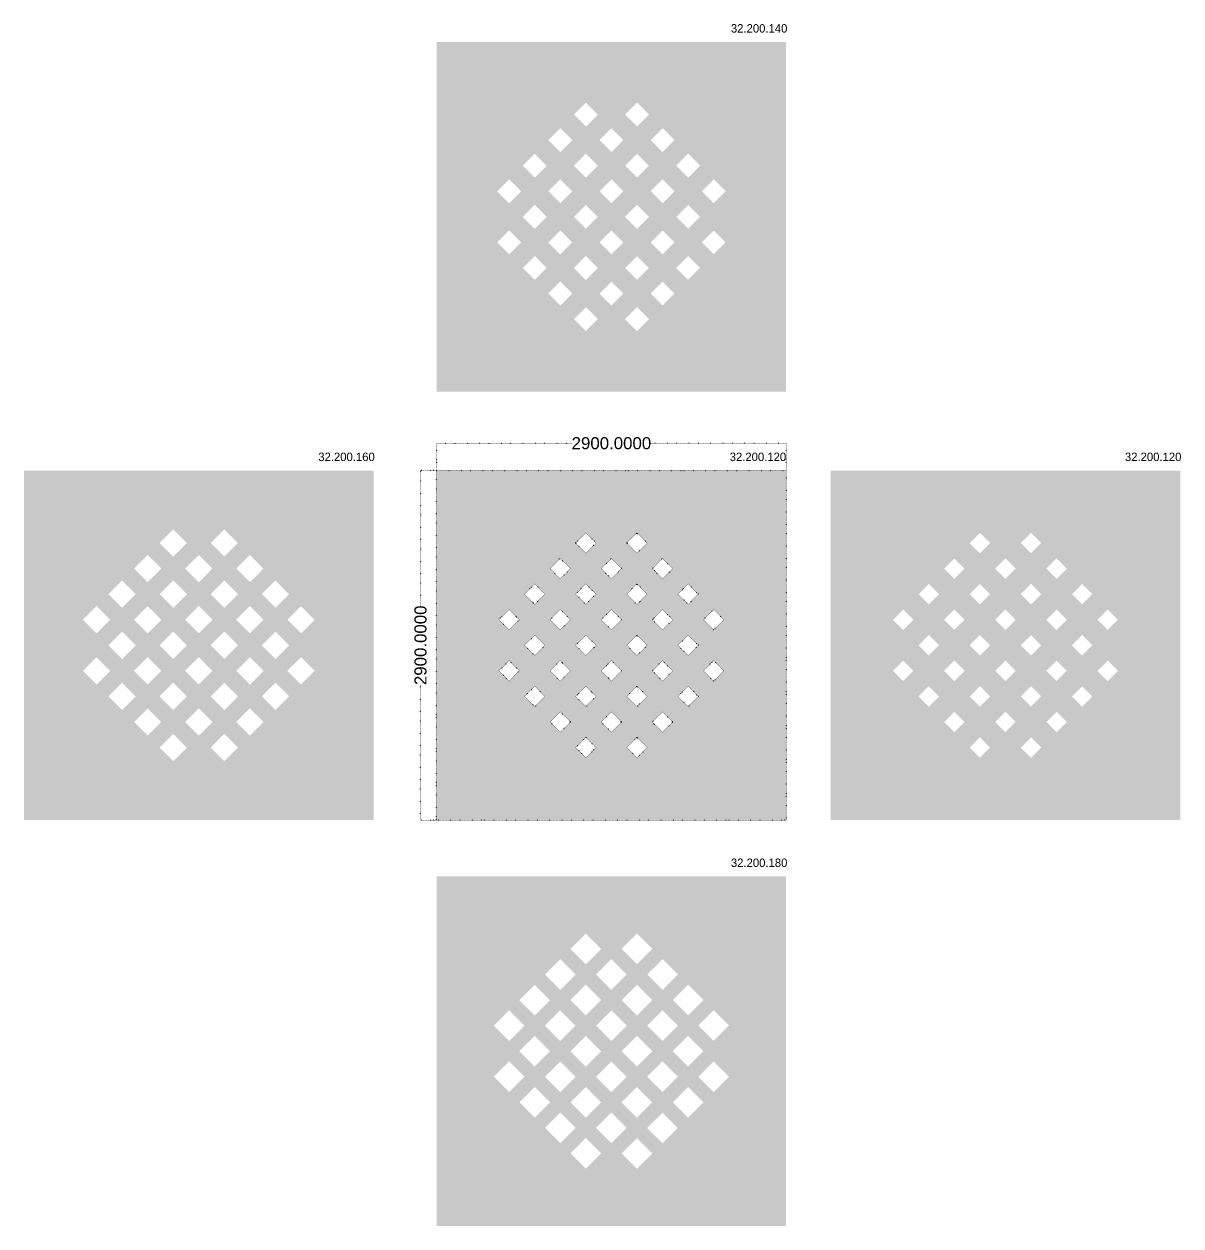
# Model space of a CAD drawing. Header units: inches. Extents: x -55000 to 163233, y -55008 to 54992.
# Drawn here: x 87732 to 97331, y -2335 to 7637 of the extents above; entities that cross this region are included whole.
import ezdxf

# ---------------------------------------------------------------- set-up
doc = ezdxf.new("R2010")
doc.units = ezdxf.units.IN
doc.header["$MEASUREMENT"] = 0
doc.linetypes.add('ACAD_ISO07W100', pattern=[3, 0, -3])
doc.layers.get('0').update_dxf_attribs({"color": 20, "linetype": 'ACAD_ISO07W100'})
doc.styles.get("Standard").update_dxf_attribs({"font": 'arial.ttf'})
doc.dimstyles.get("Standard").update_dxf_attribs({"dimtxt": 0.18, "dimasz": 0.18, "dimexe": 0.18, "dimexo": 0.0625, "dimgap": 0.09, "dimtad": 0, "dimtih": 1, "dimtoh": 1, "dimdec": 4, "dimzin": 0, "dimdsep": 46, "dimtxsty": 'Standard', "dimcen": 0.09, "dimadec": 0, "dimazin": 0, "dimtfac": 1, "dimtdec": 4, "dimtofl": 0, "dimtmove": 0, "dimatfit": 3, "dimfxl": 1, "dimtolj": 1, "dimtzin": 0, "dimarcsym": 0})

# ---------------------------------------------------------------- blocks, each defined once
blk = doc.blocks.new('*U15')
blk.add_lwpolyline([(-46, -46), (-46, 46), (46, 46), (46, -46)], close=True)
blk = doc.blocks.new('*U4')
at = {"xscale": 1.304348093418073, "yscale": 1.304348093418073, "zscale": 1.304348093418073, "rotation": 45}
blk.add_blockref('*U15', (-1060.7, 0), dxfattribs=at)
blk = doc.blocks.new('*U5')
at = {"color": 0, "linetype": 'ByBlock', "lineweight": -2, "transparency": 16777216}
for p in [(848.5, 848.5), (1272.8, 848.5), (636.4, 636.4), (1060.7, 636.4), (1484.9, 636.4), (424.3, 424.3), (848.5, 424.3), (1272.8, 424.3), (1697.1, 424.3), (212.1, 212.1), (636.4, 212.1), (1060.7, 212.1), (1484.9, 212.1), (1909.2, 212.1), (424.3, 0), (848.5, 0), (1272.8, 0), (1697.1, 0), (212.1, -212.1), (636.4, -212.1), (1060.7, -212.1), (1484.9, -212.1), (1909.2, -212.1), (424.3, -424.3), (848.5, -424.3), (1272.8, -424.3), (1697.1, -424.3), (636.4, -636.4), (1060.7, -636.4), (1484.9, -636.4), (848.5, -848.5), (1272.8, -848.5)]:
    blk.add_blockref('*U4', p, dxfattribs=at)
blk = doc.blocks.new('*D9')
at = {"color": 0, "lineweight": -2, "transparency": 16777216}
for p, q in [((91155.4, 3932.6), (91155.4, 4158.9)), ((91155.6, 4158.7), (92280.5, 4158.7)), ((94055.2, 4158.7), (92930.3, 4158.7)), ((94055.4, 3932.6), (94055.4, 4158.9))]:
    blk.add_line(p, q, dxfattribs=at)
at = {"color": 0, "transparency": 16777216}
for points in [[(91155.6, 4158.7), (91155.6, 4158.7), (91155.4, 4158.7)], [(94055.2, 4158.7), (94055.2, 4158.7), (94055.4, 4158.7)]]:
    blk.add_solid(points, dxfattribs=at)
at = {"layer": 'Defpoints', "color": 0, "transparency": 16777216}
for p in [(94055.4, 4158.7), (91155.4, 3932.5), (94055.4, 3932.5)]:
    blk.add_point(p, dxfattribs=at)
at = {"color": 0, "transparency": 16777216, "insert": (92605.4, 4158.7), "char_height": 100, "attachment_point": 5}
blk.add_mtext('\\A1;2900.0000', dxfattribs=at)
blk = doc.blocks.new('*D8')
at = {"color": 0, "lineweight": -2, "transparency": 16777216}
for p, q in [((91155.3, 3932.5), (91021.4, 3932.5)), ((91021.6, 3932.4), (91021.6, 2807.4)), ((91021.6, 1032.7), (91021.6, 2157.6)), ((91155.3, 1032.5), (91021.4, 1032.5))]:
    blk.add_line(p, q, dxfattribs=at)
at = {"color": 0, "transparency": 16777216}
for points in [[(91021.6, 3932.4), (91021.6, 3932.4), (91021.6, 3932.5)], [(91021.6, 1032.7), (91021.6, 1032.7), (91021.6, 1032.5)]]:
    blk.add_solid(points, dxfattribs=at)
at = {"layer": 'Defpoints', "color": 0, "transparency": 16777216}
for p in [(91155.4, 3932.5), (91021.6, 1032.5), (91155.4, 1032.5)]:
    blk.add_point(p, dxfattribs=at)
at = {"color": 0, "transparency": 16777216, "insert": (91021.6, 2482.5), "char_height": 100, "attachment_point": 5, "rotation": 90}
blk.add_mtext('\\A1;2900.0000', dxfattribs=at)

msp = doc.modelspace()

# ---------------------------------------------------------------- hatches: boundary and pattern name
at = {"transparency": 33554483}
h = msp.add_hatch(color=256, dxfattribs=at)
h.dxf.hatch_style = 1
h.paths.add_polyline_path([(91756.85374, 6150.62307), (91657.85879, 6249.61801), (91756.85374, 6348.61296), (91855.84869, 6249.61801)], flags=16)
h.paths.add_polyline_path([(91968.98578, 6362.7551), (91869.99083, 6461.75005), (91968.98578, 6560.745), (92067.98073, 6461.75005)], flags=16)
h.paths.add_polyline_path([(91756.85374, 5726.359), (91657.85879, 5825.35395), (91756.85374, 5924.3489), (91855.84869, 5825.35395)], flags=16)
h.paths.add_polyline_path([(91968.98578, 5938.49103), (91869.99083, 6037.48598), (91968.98578, 6136.48093), (92067.98073, 6037.48598)], flags=16)
h.paths.add_polyline_path([(92181.11781, 6150.62307), (92082.12286, 6249.61801), (92181.11781, 6348.61296), (92280.11276, 6249.61801)], flags=16)
h.paths.add_polyline_path([(92393.24984, 6362.7551), (92294.2549, 6461.75005), (92393.24984, 6560.745), (92492.24479, 6461.75005)], flags=16)
h.paths.add_polyline_path([(91968.98578, 5514.22696), (91869.99083, 5613.22191), (91968.98578, 5712.21686), (92067.98073, 5613.22191)], flags=16)
h.paths.add_polyline_path([(92181.11781, 5726.359), (92082.12286, 5825.35395), (92181.11781, 5924.3489), (92280.11276, 5825.35395)], flags=16)
h.paths.add_polyline_path([(92393.24984, 5938.49103), (92294.2549, 6037.48598), (92393.24984, 6136.48093), (92492.24479, 6037.48598)], flags=16)
h.paths.add_polyline_path([(92817.51391, 6362.7551), (92718.51896, 6461.75005), (92817.51391, 6560.745), (92916.50886, 6461.75005)], flags=16)
h.paths.add_polyline_path([(93029.64595, 6574.88713), (92930.651, 6673.88208), (93029.64595, 6772.87703), (93128.6409, 6673.88208)], flags=16)
h.paths.add_polyline_path([(92181.11781, 5302.09493), (92082.12286, 5401.08988), (92181.11781, 5500.08483), (92280.11276, 5401.08988)], flags=16)
h.paths.add_polyline_path([(92393.24984, 5514.22696), (92294.2549, 5613.22191), (92393.24984, 5712.21686), (92492.24479, 5613.22191)], flags=16)
h.paths.add_polyline_path([(92605.38188, 5726.359), (92506.38693, 5825.35395), (92605.38188, 5924.3489), (92704.37683, 5825.35395)], flags=16)
h.paths.add_polyline_path([(92817.51391, 5938.49103), (92718.51896, 6037.48598), (92817.51391, 6136.48093), (92916.50886, 6037.48598)], flags=16)
h.paths.add_polyline_path([(93029.64595, 6150.62307), (92930.651, 6249.61801), (93029.64595, 6348.61296), (93128.6409, 6249.61801)], flags=16)
h.paths.add_polyline_path([(93241.77798, 6362.7551), (93142.78303, 6461.75005), (93241.77798, 6560.745), (93340.77293, 6461.75005)], flags=16)
h.paths.add_polyline_path([(92393.24984, 5089.96289), (92294.2549, 5188.95784), (92393.24984, 5287.95279), (92492.24479, 5188.95784)], flags=16)
h.paths.add_polyline_path([(92605.38188, 5302.09493), (92506.38693, 5401.08988), (92605.38188, 5500.08483), (92704.37683, 5401.08988)], flags=16)
h.paths.add_polyline_path([(92817.51391, 5514.22696), (92718.51896, 5613.22191), (92817.51391, 5712.21686), (92916.50886, 5613.22191)], flags=16)
h.paths.add_polyline_path([(93029.64595, 5726.359), (92930.651, 5825.35395), (93029.64595, 5924.3489), (93128.6409, 5825.35395)], flags=16)
h.paths.add_polyline_path([(93241.77798, 5938.49103), (93142.78303, 6037.48598), (93241.77798, 6136.48093), (93340.77293, 6037.48598)], flags=16)
h.paths.add_polyline_path([(93453.91002, 6150.62307), (93354.91507, 6249.61801), (93453.91002, 6348.61296), (93552.90497, 6249.61801)], flags=16)
h.paths.add_polyline_path([(93029.64595, 5302.09493), (92930.651, 5401.08988), (93029.64595, 5500.08483), (93128.6409, 5401.08988)], flags=16)
h.paths.add_polyline_path([(93241.77798, 5514.22696), (93142.78303, 5613.22191), (93241.77798, 5712.21686), (93340.77293, 5613.22191)], flags=16)
h.paths.add_polyline_path([(93453.91002, 5726.359), (93354.91507, 5825.35395), (93453.91002, 5924.3489), (93552.90497, 5825.35395)], flags=16)
h.paths.add_polyline_path([(92817.51391, 5089.96289), (92718.51896, 5188.95784), (92817.51391, 5287.95279), (92916.50886, 5188.95784)], flags=16)
h.paths.add_polyline_path([(92605.38188, 6150.62307), (92506.38693, 6249.61801), (92605.38188, 6348.61296), (92704.37683, 6249.61801)], flags=16)
h.paths.add_polyline_path([(92605.38188, 6574.88713), (92506.38693, 6673.88208), (92605.38188, 6772.87703), (92704.37683, 6673.88208)], flags=16)
h.paths.add_polyline_path([(92181.11781, 6574.88713), (92082.12286, 6673.88208), (92181.11781, 6772.87703), (92280.11276, 6673.88208)], flags=16)
h.paths.add_polyline_path([(92393.24984, 6787.01917), (92294.2549, 6886.01412), (92393.24984, 6985.00907), (92492.24479, 6886.01412)], flags=16)
h.paths.add_polyline_path([(92817.51391, 6787.01917), (92718.51896, 6886.01412), (92817.51391, 6985.00907), (92916.50886, 6886.01412)], flags=16)
h.paths.add_polyline_path([(91155.38008, 4587.48761), (91155.38008, 7487.48761), (94055.38008, 7487.48761), (94055.38008, 4587.48761)])
h = msp.add_hatch(color=256, dxfattribs=at)
h.dxf.hatch_style = 1
h.paths.add_polyline_path([(88332.99903, 2581.52815), (88219.86195, 2694.66524), (88332.99903, 2807.80232), (88446.13612, 2694.66524)], flags=16)
h.paths.add_polyline_path([(88545.13107, 2793.66019), (88431.99398, 2906.79727), (88545.13107, 3019.93436), (88658.26815, 2906.79727)], flags=16)
h.paths.add_polyline_path([(88332.99903, 2157.26408), (88219.86195, 2270.40117), (88332.99903, 2383.53825), (88446.13612, 2270.40117)], flags=16)
h.paths.add_polyline_path([(88545.13107, 2369.39612), (88431.99398, 2482.5332), (88545.13107, 2595.67029), (88658.26815, 2482.5332)], flags=16)
h.paths.add_polyline_path([(88757.2631, 2581.52815), (88644.12602, 2694.66524), (88757.2631, 2807.80232), (88870.40019, 2694.66524)], flags=16)
h.paths.add_polyline_path([(88969.39514, 2793.66019), (88856.25805, 2906.79727), (88969.39514, 3019.93436), (89082.53222, 2906.79727)], flags=16)
h.paths.add_polyline_path([(88545.13107, 1945.13205), (88431.99398, 2058.26914), (88545.13107, 2171.40622), (88658.26815, 2058.26914)], flags=16)
h.paths.add_polyline_path([(88757.2631, 2157.26408), (88644.12602, 2270.40117), (88757.2631, 2383.53825), (88870.40019, 2270.40117)], flags=16)
h.paths.add_polyline_path([(88969.39514, 2369.39612), (88856.25805, 2482.5332), (88969.39514, 2595.67029), (89082.53222, 2482.5332)], flags=16)
h.paths.add_polyline_path([(89393.65921, 2793.66019), (89280.52212, 2906.79727), (89393.65921, 3019.93436), (89506.79629, 2906.79727)], flags=16)
h.paths.add_polyline_path([(89605.79124, 3005.79222), (89492.65416, 3118.92931), (89605.79124, 3232.06639), (89718.92833, 3118.92931)], flags=16)
h.paths.add_polyline_path([(88757.2631, 1733.00002), (88644.12602, 1846.1371), (88757.2631, 1959.27419), (88870.40019, 1846.1371)], flags=16)
h.paths.add_polyline_path([(88969.39514, 1945.13205), (88856.25805, 2058.26914), (88969.39514, 2171.40622), (89082.53222, 2058.26914)], flags=16)
h.paths.add_polyline_path([(89181.52717, 2157.26408), (89068.39009, 2270.40117), (89181.52717, 2383.53825), (89294.66426, 2270.40117)], flags=16)
h.paths.add_polyline_path([(89393.65921, 2369.39612), (89280.52212, 2482.5332), (89393.65921, 2595.67029), (89506.79629, 2482.5332)], flags=16)
h.paths.add_polyline_path([(89605.79124, 2581.52815), (89492.65416, 2694.66524), (89605.79124, 2807.80232), (89718.92833, 2694.66524)], flags=16)
h.paths.add_polyline_path([(89817.92327, 2793.66019), (89704.78619, 2906.79727), (89817.92327, 3019.93436), (89931.06036, 2906.79727)], flags=16)
h.paths.add_polyline_path([(88969.39514, 1520.86798), (88856.25805, 1634.00507), (88969.39514, 1747.14215), (89082.53222, 1634.00507)], flags=16)
h.paths.add_polyline_path([(89181.52717, 1733.00002), (89068.39009, 1846.1371), (89181.52717, 1959.27419), (89294.66426, 1846.1371)], flags=16)
h.paths.add_polyline_path([(89393.65921, 1945.13205), (89280.52212, 2058.26914), (89393.65921, 2171.40622), (89506.79629, 2058.26914)], flags=16)
h.paths.add_polyline_path([(89605.79124, 2157.26408), (89492.65416, 2270.40117), (89605.79124, 2383.53825), (89718.92833, 2270.40117)], flags=16)
h.paths.add_polyline_path([(89817.92327, 2369.39612), (89704.78619, 2482.5332), (89817.92327, 2595.67029), (89931.06036, 2482.5332)], flags=16)
h.paths.add_polyline_path([(90030.05531, 2581.52815), (89916.91822, 2694.66524), (90030.05531, 2807.80232), (90143.19239, 2694.66524)], flags=16)
h.paths.add_polyline_path([(89605.79124, 1733.00002), (89492.65416, 1846.1371), (89605.79124, 1959.27419), (89718.92833, 1846.1371)], flags=16)
h.paths.add_polyline_path([(89817.92327, 1945.13205), (89704.78619, 2058.26914), (89817.92327, 2171.40622), (89931.06036, 2058.26914)], flags=16)
h.paths.add_polyline_path([(90030.05531, 2157.26408), (89916.91822, 2270.40117), (90030.05531, 2383.53825), (90143.19239, 2270.40117)], flags=16)
h.paths.add_polyline_path([(89393.65921, 1520.86798), (89280.52212, 1634.00507), (89393.65921, 1747.14215), (89506.79629, 1634.00507)], flags=16)
h.paths.add_polyline_path([(89181.52717, 2581.52815), (89068.39009, 2694.66524), (89181.52717, 2807.80232), (89294.66426, 2694.66524)], flags=16)
h.paths.add_polyline_path([(89181.52717, 3005.79222), (89068.39009, 3118.92931), (89181.52717, 3232.06639), (89294.66426, 3118.92931)], flags=16)
h.paths.add_polyline_path([(88757.2631, 3005.79222), (88644.12602, 3118.92931), (88757.2631, 3232.06639), (88870.40019, 3118.92931)], flags=16)
h.paths.add_polyline_path([(88969.39514, 3217.92426), (88856.25805, 3331.06134), (88969.39514, 3444.19843), (89082.53222, 3331.06134)], flags=16)
h.paths.add_polyline_path([(89393.65921, 3217.92426), (89280.52212, 3331.06134), (89393.65921, 3444.19843), (89506.79629, 3331.06134)], flags=16)
h.paths.add_polyline_path([(87731.52537, 1032.53483), (87731.52537, 3932.53483), (90631.52537, 3932.53483), (90631.52537, 1032.53483)])
h = msp.add_hatch(color=256)
h.dxf.hatch_style = 1
h.paths.add_polyline_path([(94065.38008, 3942.53483), (91145.38008, 3942.53483), (91145.38008, 1022.53483), (94065.38008, 1022.53483)], flags=17)
h.paths.add_polyline_path([(91145.38008, 1022.53483), (94065.38008, 1022.53483), (94065.38008, 3942.53483), (91145.38008, 3942.53483)], flags=17)
h.paths.add_polyline_path([(92117.47783, 2871.44219), (92181.11744, 2807.80258), (92117.47783, 2744.16297), (92053.83822, 2807.80258)], flags=0)
h.paths.add_polyline_path([(92216.47272, 2970.43708), (92280.11233, 3034.07669), (92343.75194, 2970.43708), (92280.11233, 2906.79747)], flags=0)
h.paths.add_polyline_path([(91954.84333, 2708.80769), (92018.48294, 2645.16808), (91954.84333, 2581.52847), (91891.20372, 2645.16808)], flags=0)
h.paths.add_polyline_path([(92379.10722, 3133.07158), (92442.74683, 3196.71119), (92506.38644, 3133.07158), (92442.74683, 3069.43197)], flags=0)
h.paths.add_polyline_path([(92280.11183, 2708.80819), (92343.75144, 2645.16858), (92280.11183, 2581.52897), (92216.47222, 2645.16858)], flags=0)
h.paths.add_polyline_path([(92379.10672, 2807.80308), (92442.74633, 2871.44269), (92506.38594, 2807.80308), (92442.74633, 2744.16347)], flags=0)
h.paths.add_polyline_path([(92117.47733, 2546.17369), (92181.11694, 2482.53408), (92117.47733, 2418.89447), (92053.83772, 2482.53408)], flags=0)
h.paths.add_polyline_path([(92541.74122, 2970.43758), (92605.38083, 3034.07719), (92669.02044, 2970.43758), (92605.38083, 2906.79797)], flags=0)
h.paths.add_polyline_path([(91954.84283, 2383.53919), (92018.48244, 2319.89958), (91954.84283, 2256.25997), (91891.20322, 2319.89958)], flags=0)
h.paths.add_polyline_path([(92704.37572, 3133.07208), (92768.01533, 3196.71169), (92831.65494, 3133.07208), (92768.01533, 3069.43247)], flags=0)
h.paths.add_polyline_path([(92442.74583, 2546.17419), (92506.38544, 2482.53458), (92442.74583, 2418.89497), (92379.10622, 2482.53458)], flags=0)
h.paths.add_polyline_path([(92541.74072, 2645.16908), (92605.38033, 2708.80869), (92669.01994, 2645.16908), (92605.38033, 2581.52947)], flags=0)
h.paths.add_polyline_path([(92280.11133, 2383.53969), (92343.75094, 2319.90008), (92280.11133, 2256.26047), (92216.47172, 2319.90008)], flags=0)
h.paths.add_polyline_path([(92704.37522, 2807.80358), (92768.01483, 2871.44319), (92831.65444, 2807.80358), (92768.01483, 2744.16397)], flags=0)
h.paths.add_polyline_path([(92117.47683, 2220.90519), (92181.11644, 2157.26558), (92117.47683, 2093.62597), (92053.83722, 2157.26558)], flags=0)
h.paths.add_polyline_path([(92867.00972, 2970.43808), (92930.64933, 3034.07769), (92994.28894, 2970.43808), (92930.64933, 2906.79847)], flags=0)
h.paths.add_polyline_path([(92605.37983, 2383.54019), (92669.01944, 2319.90058), (92605.37983, 2256.26097), (92541.74022, 2319.90058)], flags=0)
h.paths.add_polyline_path([(92704.37472, 2482.53508), (92768.01433, 2546.17469), (92831.65394, 2482.53508), (92768.01433, 2418.89547)], flags=0)
h.paths.add_polyline_path([(92442.74533, 2220.90569), (92506.38494, 2157.26608), (92442.74533, 2093.62647), (92379.10572, 2157.26608)], flags=0)
h.paths.add_polyline_path([(92867.00922, 2645.16958), (92930.64883, 2708.80919), (92994.28844, 2645.16958), (92930.64883, 2581.52997)], flags=0)
h.paths.add_polyline_path([(92280.11083, 2058.27119), (92343.75044, 1994.63158), (92280.11083, 1930.99197), (92216.47122, 1994.63158)], flags=0)
h.paths.add_polyline_path([(93029.64372, 2807.80408), (93093.28333, 2871.44369), (93156.92294, 2807.80408), (93093.28333, 2744.16447)], flags=0)
h.paths.add_polyline_path([(92768.01383, 2220.90619), (92831.65344, 2157.26658), (92768.01383, 2093.62697), (92704.37422, 2157.26658)], flags=0)
h.paths.add_polyline_path([(92867.00872, 2319.90108), (92930.64833, 2383.54069), (92994.28794, 2319.90108), (92930.64833, 2256.26147)], flags=0)
h.paths.add_polyline_path([(92605.37933, 2058.27169), (92669.01894, 1994.63208), (92605.37933, 1930.99247), (92541.73972, 1994.63208)], flags=0)
h.paths.add_polyline_path([(93029.64322, 2482.53558), (93093.28283, 2546.17519), (93156.92244, 2482.53558), (93093.28283, 2418.89597)], flags=0)
h.paths.add_polyline_path([(92442.74483, 1895.63719), (92506.38444, 1831.99758), (92442.74483, 1768.35797), (92379.10522, 1831.99758)], flags=0)
h.paths.add_polyline_path([(93192.27772, 2645.17008), (93255.91733, 2708.80969), (93319.55694, 2645.17008), (93255.91733, 2581.53047)], flags=0)
h.paths.add_polyline_path([(92930.64783, 2058.27219), (92994.28744, 1994.63258), (92930.64783, 1930.99297), (92867.00822, 1994.63258)], flags=0)
h.paths.add_polyline_path([(93029.64272, 2157.26708), (93093.28233, 2220.90669), (93156.92194, 2157.26708), (93093.28233, 2093.62747)], flags=0)
h.paths.add_polyline_path([(92768.01333, 1895.63769), (92831.65294, 1831.99808), (92768.01333, 1768.35847), (92704.37372, 1831.99808)], flags=0)
h.paths.add_polyline_path([(93192.27722, 2319.90158), (93255.91683, 2383.54119), (93319.55644, 2319.90158), (93255.91683, 2256.26197)], flags=0)
h = msp.add_hatch(color=256)
h.dxf.hatch_style = 1
h.paths.add_polyline_path([(94065.38008, 3942.53483), (91145.38008, 3942.53483), (91145.38008, 1022.53483), (94065.38008, 1022.53483)], flags=17)
h.paths.add_polyline_path([(91145.38008, 1022.53483), (94065.38008, 1022.53483), (94065.38008, 3942.53483), (91145.38008, 3942.53483)], flags=17)
h.paths.add_polyline_path([(92117.47783, 2871.44219), (92181.11744, 2807.80258), (92117.47783, 2744.16297), (92053.83822, 2807.80258)], flags=0)
h.paths.add_polyline_path([(92216.47272, 2970.43708), (92280.11233, 3034.07669), (92343.75194, 2970.43708), (92280.11233, 2906.79747)], flags=0)
h.paths.add_polyline_path([(91954.84333, 2708.80769), (92018.48294, 2645.16808), (91954.84333, 2581.52847), (91891.20372, 2645.16808)], flags=0)
h.paths.add_polyline_path([(92379.10722, 3133.07158), (92442.74683, 3196.71119), (92506.38644, 3133.07158), (92442.74683, 3069.43197)], flags=0)
h.paths.add_polyline_path([(92280.11183, 2708.80819), (92343.75144, 2645.16858), (92280.11183, 2581.52897), (92216.47222, 2645.16858)], flags=0)
h.paths.add_polyline_path([(92379.10672, 2807.80308), (92442.74633, 2871.44269), (92506.38594, 2807.80308), (92442.74633, 2744.16347)], flags=0)
h.paths.add_polyline_path([(92117.47733, 2546.17369), (92181.11694, 2482.53408), (92117.47733, 2418.89447), (92053.83772, 2482.53408)], flags=0)
h.paths.add_polyline_path([(92541.74122, 2970.43758), (92605.38083, 3034.07719), (92669.02044, 2970.43758), (92605.38083, 2906.79797)], flags=0)
h.paths.add_polyline_path([(91954.84283, 2383.53919), (92018.48244, 2319.89958), (91954.84283, 2256.25997), (91891.20322, 2319.89958)], flags=0)
h.paths.add_polyline_path([(92704.37572, 3133.07208), (92768.01533, 3196.71169), (92831.65494, 3133.07208), (92768.01533, 3069.43247)], flags=0)
h.paths.add_polyline_path([(92442.74583, 2546.17419), (92506.38544, 2482.53458), (92442.74583, 2418.89497), (92379.10622, 2482.53458)], flags=0)
h.paths.add_polyline_path([(92541.74072, 2645.16908), (92605.38033, 2708.80869), (92669.01994, 2645.16908), (92605.38033, 2581.52947)], flags=0)
h.paths.add_polyline_path([(92280.11133, 2383.53969), (92343.75094, 2319.90008), (92280.11133, 2256.26047), (92216.47172, 2319.90008)], flags=0)
h.paths.add_polyline_path([(92704.37522, 2807.80358), (92768.01483, 2871.44319), (92831.65444, 2807.80358), (92768.01483, 2744.16397)], flags=0)
h.paths.add_polyline_path([(92117.47683, 2220.90519), (92181.11644, 2157.26558), (92117.47683, 2093.62597), (92053.83722, 2157.26558)], flags=0)
h.paths.add_polyline_path([(92867.00972, 2970.43808), (92930.64933, 3034.07769), (92994.28894, 2970.43808), (92930.64933, 2906.79847)], flags=0)
h.paths.add_polyline_path([(92605.37983, 2383.54019), (92669.01944, 2319.90058), (92605.37983, 2256.26097), (92541.74022, 2319.90058)], flags=0)
h.paths.add_polyline_path([(92704.37472, 2482.53508), (92768.01433, 2546.17469), (92831.65394, 2482.53508), (92768.01433, 2418.89547)], flags=0)
h.paths.add_polyline_path([(92442.74533, 2220.90569), (92506.38494, 2157.26608), (92442.74533, 2093.62647), (92379.10572, 2157.26608)], flags=0)
h.paths.add_polyline_path([(92867.00922, 2645.16958), (92930.64883, 2708.80919), (92994.28844, 2645.16958), (92930.64883, 2581.52997)], flags=0)
h.paths.add_polyline_path([(92280.11083, 2058.27119), (92343.75044, 1994.63158), (92280.11083, 1930.99197), (92216.47122, 1994.63158)], flags=0)
h.paths.add_polyline_path([(93029.64372, 2807.80408), (93093.28333, 2871.44369), (93156.92294, 2807.80408), (93093.28333, 2744.16447)], flags=0)
h.paths.add_polyline_path([(92768.01383, 2220.90619), (92831.65344, 2157.26658), (92768.01383, 2093.62697), (92704.37422, 2157.26658)], flags=0)
h.paths.add_polyline_path([(92867.00872, 2319.90108), (92930.64833, 2383.54069), (92994.28794, 2319.90108), (92930.64833, 2256.26147)], flags=0)
h.paths.add_polyline_path([(92605.37933, 2058.27169), (92669.01894, 1994.63208), (92605.37933, 1930.99247), (92541.73972, 1994.63208)], flags=0)
h.paths.add_polyline_path([(93029.64322, 2482.53558), (93093.28283, 2546.17519), (93156.92244, 2482.53558), (93093.28283, 2418.89597)], flags=0)
h.paths.add_polyline_path([(92442.74483, 1895.63719), (92506.38444, 1831.99758), (92442.74483, 1768.35797), (92379.10522, 1831.99758)], flags=0)
h.paths.add_polyline_path([(93192.27772, 2645.17008), (93255.91733, 2708.80969), (93319.55694, 2645.17008), (93255.91733, 2581.53047)], flags=0)
h.paths.add_polyline_path([(92930.64783, 2058.27219), (92994.28744, 1994.63258), (92930.64783, 1930.99297), (92867.00822, 1994.63258)], flags=0)
h.paths.add_polyline_path([(93029.64272, 2157.26708), (93093.28233, 2220.90669), (93156.92194, 2157.26708), (93093.28233, 2093.62747)], flags=0)
h.paths.add_polyline_path([(92768.01333, 1895.63769), (92831.65294, 1831.99808), (92768.01333, 1768.35847), (92704.37372, 1831.99808)], flags=0)
h.paths.add_polyline_path([(93192.27722, 2319.90158), (93255.91683, 2383.54119), (93319.55644, 2319.90158), (93255.91683, 2256.26197)], flags=0)
h = msp.add_hatch(color=256)
h.dxf.hatch_style = 1
h.paths.add_polyline_path([(94065.38008, 3942.53483), (91145.38008, 3942.53483), (91145.38008, 1022.53483), (94065.38008, 1022.53483)], flags=17)
h.paths.add_polyline_path([(92216.47272, 2970.43708), (92280.11233, 3034.07669), (92343.75194, 2970.43708), (92280.11233, 2906.79747)], flags=0)
h.paths.add_polyline_path([(92117.47783, 2871.44219), (92181.11744, 2807.80258), (92117.47783, 2744.16297), (92053.83822, 2807.80258)], flags=0)
h.paths.add_polyline_path([(92379.10722, 3133.07158), (92442.74683, 3196.71119), (92506.38644, 3133.07158), (92442.74683, 3069.43197)], flags=0)
h.paths.add_polyline_path([(91954.84333, 2708.80769), (92018.48294, 2645.16808), (91954.84333, 2581.52847), (91891.20372, 2645.16808)], flags=0)
h.paths.add_polyline_path([(92379.10672, 2807.80308), (92442.74633, 2871.44269), (92506.38594, 2807.80308), (92442.74633, 2744.16347)], flags=0)
h.paths.add_polyline_path([(92280.11183, 2708.80819), (92343.75144, 2645.16858), (92280.11183, 2581.52897), (92216.47222, 2645.16858)], flags=0)
h.paths.add_polyline_path([(91145.38008, 3942.53483), (91145.38008, 1022.53483), (94065.38008, 1022.53483), (94065.38008, 3942.53483)], flags=17)
h.paths.add_polyline_path([(92541.74122, 2970.43758), (92605.38083, 3034.07719), (92669.02044, 2970.43758), (92605.38083, 2906.79797)], flags=0)
h.paths.add_polyline_path([(92117.47733, 2546.17369), (92181.11694, 2482.53408), (92117.47733, 2418.89447), (92053.83772, 2482.53408)], flags=0)
h.paths.add_polyline_path([(92704.37572, 3133.07208), (92768.01533, 3196.71169), (92831.65494, 3133.07208), (92768.01533, 3069.43247)], flags=0)
h.paths.add_polyline_path([(91954.84283, 2383.53919), (92018.48244, 2319.89958), (91954.84283, 2256.25997), (91891.20322, 2319.89958)], flags=0)
h.paths.add_polyline_path([(92541.74072, 2645.16908), (92605.38033, 2708.80869), (92669.01994, 2645.16908), (92605.38033, 2581.52947)], flags=0)
h.paths.add_polyline_path([(92442.74583, 2546.17419), (92506.38544, 2482.53458), (92442.74583, 2418.89497), (92379.10622, 2482.53458)], flags=0)
h.paths.add_polyline_path([(92704.37522, 2807.80358), (92768.01483, 2871.44319), (92831.65444, 2807.80358), (92768.01483, 2744.16397)], flags=0)
h.paths.add_polyline_path([(92280.11133, 2383.53969), (92343.75094, 2319.90008), (92280.11133, 2256.26047), (92216.47172, 2319.90008)], flags=0)
h.paths.add_polyline_path([(92867.00972, 2970.43808), (92930.64933, 3034.07769), (92994.28894, 2970.43808), (92930.64933, 2906.79847)], flags=0)
h.paths.add_polyline_path([(92117.47683, 2220.90519), (92181.11644, 2157.26558), (92117.47683, 2093.62597), (92053.83722, 2157.26558)], flags=0)
h.paths.add_polyline_path([(92704.37472, 2482.53508), (92768.01433, 2546.17469), (92831.65394, 2482.53508), (92768.01433, 2418.89547)], flags=0)
h.paths.add_polyline_path([(92605.37983, 2383.54019), (92669.01944, 2319.90058), (92605.37983, 2256.26097), (92541.74022, 2319.90058)], flags=0)
h.paths.add_polyline_path([(92867.00922, 2645.16958), (92930.64883, 2708.80919), (92994.28844, 2645.16958), (92930.64883, 2581.52997)], flags=0)
h.paths.add_polyline_path([(92442.74533, 2220.90569), (92506.38494, 2157.26608), (92442.74533, 2093.62647), (92379.10572, 2157.26608)], flags=0)
h.paths.add_polyline_path([(93029.64372, 2807.80408), (93093.28333, 2871.44369), (93156.92294, 2807.80408), (93093.28333, 2744.16447)], flags=0)
h.paths.add_polyline_path([(92280.11083, 2058.27119), (92343.75044, 1994.63158), (92280.11083, 1930.99197), (92216.47122, 1994.63158)], flags=0)
h.paths.add_polyline_path([(92867.00872, 2319.90108), (92930.64833, 2383.54069), (92994.28794, 2319.90108), (92930.64833, 2256.26147)], flags=0)
h.paths.add_polyline_path([(92768.01383, 2220.90619), (92831.65344, 2157.26658), (92768.01383, 2093.62697), (92704.37422, 2157.26658)], flags=0)
h.paths.add_polyline_path([(93029.64322, 2482.53558), (93093.28283, 2546.17519), (93156.92244, 2482.53558), (93093.28283, 2418.89597)], flags=0)
h.paths.add_polyline_path([(92605.37933, 2058.27169), (92669.01894, 1994.63208), (92605.37933, 1930.99247), (92541.73972, 1994.63208)], flags=0)
h.paths.add_polyline_path([(93192.27772, 2645.17008), (93255.91733, 2708.80969), (93319.55694, 2645.17008), (93255.91733, 2581.53047)], flags=0)
h.paths.add_polyline_path([(92442.74483, 1895.63719), (92506.38444, 1831.99758), (92442.74483, 1768.35797), (92379.10522, 1831.99758)], flags=0)
h.paths.add_polyline_path([(93029.64272, 2157.26708), (93093.28233, 2220.90669), (93156.92194, 2157.26708), (93093.28233, 2093.62747)], flags=0)
h.paths.add_polyline_path([(92930.64783, 2058.27219), (92994.28744, 1994.63258), (92930.64783, 1930.99297), (92867.00822, 1994.63258)], flags=0)
h.paths.add_polyline_path([(93192.27722, 2319.90158), (93255.91683, 2383.54119), (93319.55644, 2319.90158), (93255.91683, 2256.26197)], flags=0)
h.paths.add_polyline_path([(92768.01333, 1895.63769), (92831.65294, 1831.99808), (92768.01333, 1768.35847), (92704.37372, 1831.99808)], flags=0)
h = msp.add_hatch(color=256, dxfattribs=at)
h.dxf.hatch_style = 1
h.paths.add_polyline_path([(91756.85374, 2609.81242), (91672.00093, 2694.66524), (91756.85374, 2779.51805), (91841.70656, 2694.66524)], flags=16)
h.paths.add_polyline_path([(91968.98578, 2821.94446), (91884.13296, 2906.79727), (91968.98578, 2991.65009), (92053.83859, 2906.79727)], flags=16)
h.paths.add_polyline_path([(91756.85374, 2185.54836), (91672.00093, 2270.40117), (91756.85374, 2355.25398), (91841.70656, 2270.40117)], flags=16)
h.paths.add_polyline_path([(91968.98578, 2397.68039), (91884.13296, 2482.5332), (91968.98578, 2567.38602), (92053.83859, 2482.5332)], flags=16)
h.paths.add_polyline_path([(92181.11781, 2609.81242), (92096.265, 2694.66524), (92181.11781, 2779.51805), (92265.97062, 2694.66524)], flags=16)
h.paths.add_polyline_path([(92393.24984, 2821.94446), (92308.39703, 2906.79727), (92393.24984, 2991.65009), (92478.10266, 2906.79727)], flags=16)
h.paths.add_polyline_path([(91968.98578, 1973.41632), (91884.13296, 2058.26914), (91968.98578, 2143.12195), (92053.83859, 2058.26914)], flags=16)
h.paths.add_polyline_path([(92181.11781, 2185.54836), (92096.265, 2270.40117), (92181.11781, 2355.25398), (92265.97062, 2270.40117)], flags=16)
h.paths.add_polyline_path([(92393.24984, 2397.68039), (92308.39703, 2482.5332), (92393.24984, 2567.38602), (92478.10266, 2482.5332)], flags=16)
h.paths.add_polyline_path([(92817.51391, 2821.94446), (92732.6611, 2906.79727), (92817.51391, 2991.65009), (92902.36673, 2906.79727)], flags=16)
h.paths.add_polyline_path([(92181.11781, 1761.28429), (92096.265, 1846.1371), (92181.11781, 1930.98991), (92265.97062, 1846.1371)], flags=16)
h.paths.add_polyline_path([(92393.24984, 1973.41632), (92308.39703, 2058.26914), (92393.24984, 2143.12195), (92478.10266, 2058.26914)], flags=16)
h.paths.add_polyline_path([(92605.38188, 2185.54836), (92520.52907, 2270.40117), (92605.38188, 2355.25398), (92690.23469, 2270.40117)], flags=16)
h.paths.add_polyline_path([(92817.51391, 2397.68039), (92732.6611, 2482.5332), (92817.51391, 2567.38602), (92902.36673, 2482.5332)], flags=16)
h.paths.add_polyline_path([(93029.64595, 2609.81242), (92944.79313, 2694.66524), (93029.64595, 2779.51805), (93114.49876, 2694.66524)], flags=16)
h.paths.add_polyline_path([(93241.77798, 2821.94446), (93156.92517, 2906.79727), (93241.77798, 2991.65009), (93326.6308, 2906.79727)], flags=16)
h.paths.add_polyline_path([(92393.24984, 1549.15225), (92308.39703, 1634.00507), (92393.24984, 1718.85788), (92478.10266, 1634.00507)], flags=16)
h.paths.add_polyline_path([(92605.38188, 1761.28429), (92520.52907, 1846.1371), (92605.38188, 1930.98991), (92690.23469, 1846.1371)], flags=16)
h.paths.add_polyline_path([(92817.51391, 1973.41632), (92732.6611, 2058.26914), (92817.51391, 2143.12195), (92902.36673, 2058.26914)], flags=16)
h.paths.add_polyline_path([(93029.64595, 2185.54836), (92944.79313, 2270.40117), (93029.64595, 2355.25398), (93114.49876, 2270.40117)], flags=16)
h.paths.add_polyline_path([(93241.77798, 2397.68039), (93156.92517, 2482.5332), (93241.77798, 2567.38602), (93326.6308, 2482.5332)], flags=16)
h.paths.add_polyline_path([(93453.91002, 2609.81242), (93369.0572, 2694.66524), (93453.91002, 2779.51805), (93538.76283, 2694.66524)], flags=16)
h.paths.add_polyline_path([(93029.64595, 1761.28429), (92944.79313, 1846.1371), (93029.64595, 1930.98991), (93114.49876, 1846.1371)], flags=16)
h.paths.add_polyline_path([(93241.77798, 1973.41632), (93156.92517, 2058.26914), (93241.77798, 2143.12195), (93326.6308, 2058.26914)], flags=16)
h.paths.add_polyline_path([(93453.91002, 2185.54836), (93369.0572, 2270.40117), (93453.91002, 2355.25398), (93538.76283, 2270.40117)], flags=16)
h.paths.add_polyline_path([(92817.51391, 1549.15225), (92732.6611, 1634.00507), (92817.51391, 1718.85788), (92902.36673, 1634.00507)], flags=16)
h.paths.add_polyline_path([(92605.38188, 2609.81242), (92520.52907, 2694.66524), (92605.38188, 2779.51805), (92690.23469, 2694.66524)], flags=16)
h.paths.add_polyline_path([(92605.38188, 3034.07649), (92520.52907, 3118.92931), (92605.38188, 3203.78212), (92690.23469, 3118.92931)], flags=16)
h.paths.add_polyline_path([(92181.11781, 3034.07649), (92096.265, 3118.92931), (92181.11781, 3203.78212), (92265.97062, 3118.92931)], flags=16)
h.paths.add_polyline_path([(92393.24984, 3246.20853), (92308.39703, 3331.06134), (92393.24984, 3415.91415), (92478.10266, 3331.06134)], flags=16)
h.paths.add_polyline_path([(92817.51391, 3246.20853), (92732.6611, 3331.06134), (92817.51391, 3415.91415), (92902.36673, 3331.06134)], flags=16)
h.paths.add_polyline_path([(93029.64595, 3034.07649), (92944.79313, 3118.92931), (93029.64595, 3203.78212), (93114.49876, 3118.92931)], flags=16)
h.paths.add_polyline_path([(91155.38008, 1032.53483), (91155.38008, 3932.53483), (94055.38008, 3932.53483), (94055.38008, 1032.53483)])
h = msp.add_hatch(color=256, dxfattribs=at)
h.dxf.hatch_style = 1
h.paths.add_polyline_path([(95026.44237, 2609.81242), (94941.58956, 2694.66524), (95026.44237, 2779.51805), (95111.29519, 2694.66524)], flags=16)
h.paths.add_polyline_path([(95238.57441, 2821.94446), (95153.7216, 2906.79727), (95238.57441, 2991.65009), (95323.42722, 2906.79727)], flags=16)
h.paths.add_polyline_path([(95026.44237, 2185.54836), (94941.58956, 2270.40117), (95026.44237, 2355.25398), (95111.29519, 2270.40117)], flags=16)
h.paths.add_polyline_path([(95238.57441, 2397.68039), (95153.7216, 2482.5332), (95238.57441, 2567.38602), (95323.42722, 2482.5332)], flags=16)
h.paths.add_polyline_path([(95450.70644, 2609.81242), (95365.85363, 2694.66524), (95450.70644, 2779.51805), (95535.55926, 2694.66524)], flags=16)
h.paths.add_polyline_path([(95662.83848, 2821.94446), (95577.98566, 2906.79727), (95662.83848, 2991.65009), (95747.69129, 2906.79727)], flags=16)
h.paths.add_polyline_path([(95238.57441, 1973.41632), (95153.7216, 2058.26914), (95238.57441, 2143.12195), (95323.42722, 2058.26914)], flags=16)
h.paths.add_polyline_path([(95450.70644, 2185.54836), (95365.85363, 2270.40117), (95450.70644, 2355.25398), (95535.55926, 2270.40117)], flags=16)
h.paths.add_polyline_path([(95662.83848, 2397.68039), (95577.98566, 2482.5332), (95662.83848, 2567.38602), (95747.69129, 2482.5332)], flags=16)
h.paths.add_polyline_path([(96087.10255, 2821.94446), (96002.24973, 2906.79727), (96087.10255, 2991.65009), (96171.95536, 2906.79727)], flags=16)
h.paths.add_polyline_path([(95450.70644, 1761.28429), (95365.85363, 1846.1371), (95450.70644, 1930.98991), (95535.55926, 1846.1371)], flags=16)
h.paths.add_polyline_path([(95662.83848, 1973.41632), (95577.98566, 2058.26914), (95662.83848, 2143.12195), (95747.69129, 2058.26914)], flags=16)
h.paths.add_polyline_path([(95874.97051, 2185.54836), (95790.1177, 2270.40117), (95874.97051, 2355.25398), (95959.82333, 2270.40117)], flags=16)
h.paths.add_polyline_path([(96087.10255, 2397.68039), (96002.24973, 2482.5332), (96087.10255, 2567.38602), (96171.95536, 2482.5332)], flags=16)
h.paths.add_polyline_path([(96299.23458, 2609.81242), (96214.38177, 2694.66524), (96299.23458, 2779.51805), (96384.08739, 2694.66524)], flags=16)
h.paths.add_polyline_path([(96511.36662, 2821.94446), (96426.5138, 2906.79727), (96511.36662, 2991.65009), (96596.21943, 2906.79727)], flags=16)
h.paths.add_polyline_path([(95662.83848, 1549.15225), (95577.98566, 1634.00507), (95662.83848, 1718.85788), (95747.69129, 1634.00507)], flags=16)
h.paths.add_polyline_path([(95874.97051, 1761.28429), (95790.1177, 1846.1371), (95874.97051, 1930.98991), (95959.82333, 1846.1371)], flags=16)
h.paths.add_polyline_path([(96087.10255, 1973.41632), (96002.24973, 2058.26914), (96087.10255, 2143.12195), (96171.95536, 2058.26914)], flags=16)
h.paths.add_polyline_path([(96299.23458, 2185.54836), (96214.38177, 2270.40117), (96299.23458, 2355.25398), (96384.08739, 2270.40117)], flags=16)
h.paths.add_polyline_path([(96511.36662, 2397.68039), (96426.5138, 2482.5332), (96511.36662, 2567.38602), (96596.21943, 2482.5332)], flags=16)
h.paths.add_polyline_path([(96723.49865, 2609.81242), (96638.64584, 2694.66524), (96723.49865, 2779.51805), (96808.35146, 2694.66524)], flags=16)
h.paths.add_polyline_path([(96299.23458, 1761.28429), (96214.38177, 1846.1371), (96299.23458, 1930.98991), (96384.08739, 1846.1371)], flags=16)
h.paths.add_polyline_path([(96511.36662, 1973.41632), (96426.5138, 2058.26914), (96511.36662, 2143.12195), (96596.21943, 2058.26914)], flags=16)
h.paths.add_polyline_path([(96723.49865, 2185.54836), (96638.64584, 2270.40117), (96723.49865, 2355.25398), (96808.35146, 2270.40117)], flags=16)
h.paths.add_polyline_path([(96087.10255, 1549.15225), (96002.24973, 1634.00507), (96087.10255, 1718.85788), (96171.95536, 1634.00507)], flags=16)
h.paths.add_polyline_path([(95874.97051, 2609.81242), (95790.1177, 2694.66524), (95874.97051, 2779.51805), (95959.82333, 2694.66524)], flags=16)
h.paths.add_polyline_path([(95874.97051, 3034.07649), (95790.1177, 3118.92931), (95874.97051, 3203.78212), (95959.82333, 3118.92931)], flags=16)
h.paths.add_polyline_path([(95450.70644, 3034.07649), (95365.85363, 3118.92931), (95450.70644, 3203.78212), (95535.55926, 3118.92931)], flags=16)
h.paths.add_polyline_path([(95662.83848, 3246.20853), (95577.98566, 3331.06134), (95662.83848, 3415.91415), (95747.69129, 3331.06134)], flags=16)
h.paths.add_polyline_path([(96087.10255, 3246.20853), (96002.24973, 3331.06134), (96087.10255, 3415.91415), (96171.95536, 3331.06134)], flags=16)
h.paths.add_polyline_path([(96299.23458, 3034.07649), (96214.38177, 3118.92931), (96299.23458, 3203.78212), (96384.08739, 3118.92931)], flags=16)
h.paths.add_polyline_path([(94424.96871, 1032.53483), (94424.96871, 3932.53483), (97324.96871, 3932.53483), (97324.96871, 1032.53483)])
h = msp.add_hatch(color=256, dxfattribs=at)
h.dxf.hatch_style = 1
h.paths.add_polyline_path([(91756.85374, -800.57712), (91629.57452, -673.2979), (91756.85374, -546.01867), (91884.13296, -673.2979)], flags=16)
h.paths.add_polyline_path([(91968.98578, -588.44508), (91841.70656, -461.16586), (91968.98578, -333.88664), (92096.265, -461.16586)], flags=16)
h.paths.add_polyline_path([(91756.85374, -1224.84118), (91629.57452, -1097.56196), (91756.85374, -970.28274), (91884.13296, -1097.56196)], flags=16)
h.paths.add_polyline_path([(91968.98578, -1012.70915), (91841.70656, -885.42993), (91968.98578, -758.15071), (92096.265, -885.42993)], flags=16)
h.paths.add_polyline_path([(92181.11781, -800.57712), (92053.83859, -673.2979), (92181.11781, -546.01867), (92308.39703, -673.2979)], flags=16)
h.paths.add_polyline_path([(92393.24984, -588.44508), (92265.97062, -461.16586), (92393.24984, -333.88664), (92520.52907, -461.16586)], flags=16)
h.paths.add_polyline_path([(92817.51391, -164.18101), (92690.23469, -36.90179), (92817.51391, 90.37743), (92944.79313, -36.90179)], flags=16)
h.paths.add_polyline_path([(91968.98578, -1436.97322), (91841.70656, -1309.694), (91968.98578, -1182.41478), (92096.265, -1309.694)], flags=16)
h.paths.add_polyline_path([(92181.11781, -1224.84118), (92053.83859, -1097.56196), (92181.11781, -970.28274), (92308.39703, -1097.56196)], flags=16)
h.paths.add_polyline_path([(92393.24984, -1012.70915), (92265.97062, -885.42993), (92393.24984, -758.15071), (92520.52907, -885.42993)], flags=16)
h.paths.add_polyline_path([(92817.51391, -588.44508), (92690.23469, -461.16586), (92817.51391, -333.88664), (92944.79313, -461.16586)], flags=16)
h.paths.add_polyline_path([(93029.64595, -376.31305), (92902.36673, -249.03383), (93029.64595, -121.75461), (93156.92517, -249.03383)], flags=16)
h.paths.add_polyline_path([(92181.11781, -1649.10525), (92053.83859, -1521.82603), (92181.11781, -1394.54681), (92308.39703, -1521.82603)], flags=16)
h.paths.add_polyline_path([(92393.24984, -1436.97322), (92265.97062, -1309.694), (92393.24984, -1182.41478), (92520.52907, -1309.694)], flags=16)
h.paths.add_polyline_path([(92605.38188, -1224.84118), (92478.10266, -1097.56196), (92605.38188, -970.28274), (92732.6611, -1097.56196)], flags=16)
h.paths.add_polyline_path([(92817.51391, -1012.70915), (92690.23469, -885.42993), (92817.51391, -758.15071), (92944.79313, -885.42993)], flags=16)
h.paths.add_polyline_path([(93029.64595, -800.57712), (92902.36673, -673.2979), (93029.64595, -546.01867), (93156.92517, -673.2979)], flags=16)
h.paths.add_polyline_path([(93241.77798, -588.44508), (93114.49876, -461.16586), (93241.77798, -333.88664), (93369.0572, -461.16586)], flags=16)
h.paths.add_polyline_path([(92393.24984, -1861.23729), (92265.97062, -1733.95807), (92393.24984, -1606.67885), (92520.52907, -1733.95807)], flags=16)
h.paths.add_polyline_path([(92605.38188, -1649.10525), (92478.10266, -1521.82603), (92605.38188, -1394.54681), (92732.6611, -1521.82603)], flags=16)
h.paths.add_polyline_path([(92817.51391, -1436.97322), (92690.23469, -1309.694), (92817.51391, -1182.41478), (92944.79313, -1309.694)], flags=16)
h.paths.add_polyline_path([(93029.64595, -1224.84118), (92902.36673, -1097.56196), (93029.64595, -970.28274), (93156.92517, -1097.56196)], flags=16)
h.paths.add_polyline_path([(93241.77798, -1012.70915), (93114.49876, -885.42993), (93241.77798, -758.15071), (93369.0572, -885.42993)], flags=16)
h.paths.add_polyline_path([(93453.91002, -800.57712), (93326.6308, -673.2979), (93453.91002, -546.01867), (93581.18924, -673.2979)], flags=16)
h.paths.add_polyline_path([(93029.64595, -1649.10525), (92902.36673, -1521.82603), (93029.64595, -1394.54681), (93156.92517, -1521.82603)], flags=16)
h.paths.add_polyline_path([(93241.77798, -1436.97322), (93114.49876, -1309.694), (93241.77798, -1182.41478), (93369.0572, -1309.694)], flags=16)
h.paths.add_polyline_path([(93453.91002, -1224.84118), (93326.6308, -1097.56196), (93453.91002, -970.28274), (93581.18924, -1097.56196)], flags=16)
h.paths.add_polyline_path([(92817.51391, -1861.23729), (92690.23469, -1733.95807), (92817.51391, -1606.67885), (92944.79313, -1733.95807)], flags=16)
h.paths.add_polyline_path([(92605.38188, -800.57712), (92478.10266, -673.2979), (92605.38188, -546.01867), (92732.6611, -673.2979)], flags=16)
h.paths.add_polyline_path([(92605.38188, -376.31305), (92478.10266, -249.03383), (92605.38188, -121.75461), (92732.6611, -249.03383)], flags=16)
h.paths.add_polyline_path([(92181.11781, -376.31305), (92053.83859, -249.03383), (92181.11781, -121.75461), (92308.39703, -249.03383)], flags=16)
h.paths.add_polyline_path([(92393.24984, -164.18101), (92265.97062, -36.90179), (92393.24984, 90.37743), (92520.52907, -36.90179)], flags=16)
h.paths.add_polyline_path([(91155.38008, -2335.4283), (91155.38008, 564.5717), (94055.38008, 564.5717), (94055.38008, -2335.4283)])

# ---------------------------------------------------------------- linework, layer by layer
msp.add_lwpolyline([(91155.38008, 1032.53483), (91155.38008, 3932.53483), (94055.38008, 3932.53483), (94055.38008, 1032.53483)], close=True)

# ---------------------------------------------------------------- block references
msp.add_blockref('*U5', (92605.38008, 2482.53483))

# ---------------------------------------------------------------- texts
at = {"char_height": 70, "attachment_point": 3}
for s, insert in [('{\\fCastellar|b0|i0|c0|p18;32.200.140}', (94065.38008, 7635.99863)), ('{\\fCastellar|b0|i0|c0|p18;32.200.160}', (90641.52537, 4081.04585)), ('{\\fCastellar|b0|i0|c0|p18;32.200.120}', (94055.38008, 4081.04585)), ('{\\fCastellar|b0|i0|c0|p18;32.200.120}', (97334.96871, 4081.04585)), ('{\\fCastellar|b0|i0|c0|p18;32.200.180}', (94065.38008, 713.08272))]:
    msp.add_mtext_dynamic_manual_height_columns(s, width=243.9962625, gutter_width=1, heights=[0], dxfattribs=dict(at, insert=insert))

# ---------------------------------------------------------------- dimensions: what is measured, and where the dimension line sits
dim = msp.add_linear_dim(base=(94055.38008, 4158.70363), p1=(91155.38008, 3932.53483), p2=(94055.38008, 3932.53483), dimstyle='Standard', override={"dimtxt": 100, "dimtih": 0})
dim.commit()
dim.dimension.update_dxf_attribs({"geometry": '*D9', "text_midpoint": (92605.38008, 4158.70363)})
dim = msp.add_linear_dim(base=(91021.59668, 1032.53483), p1=(91155.38008, 3932.53483), p2=(91155.38008, 1032.53483), angle=90, dimstyle='Standard', override={"dimtxt": 100, "dimtih": 0})
dim.commit()
dim.dimension.update_dxf_attribs({"geometry": '*D8', "text_midpoint": (91021.59668, 2482.53483)})

doc.saveas('drawing.dxf')
